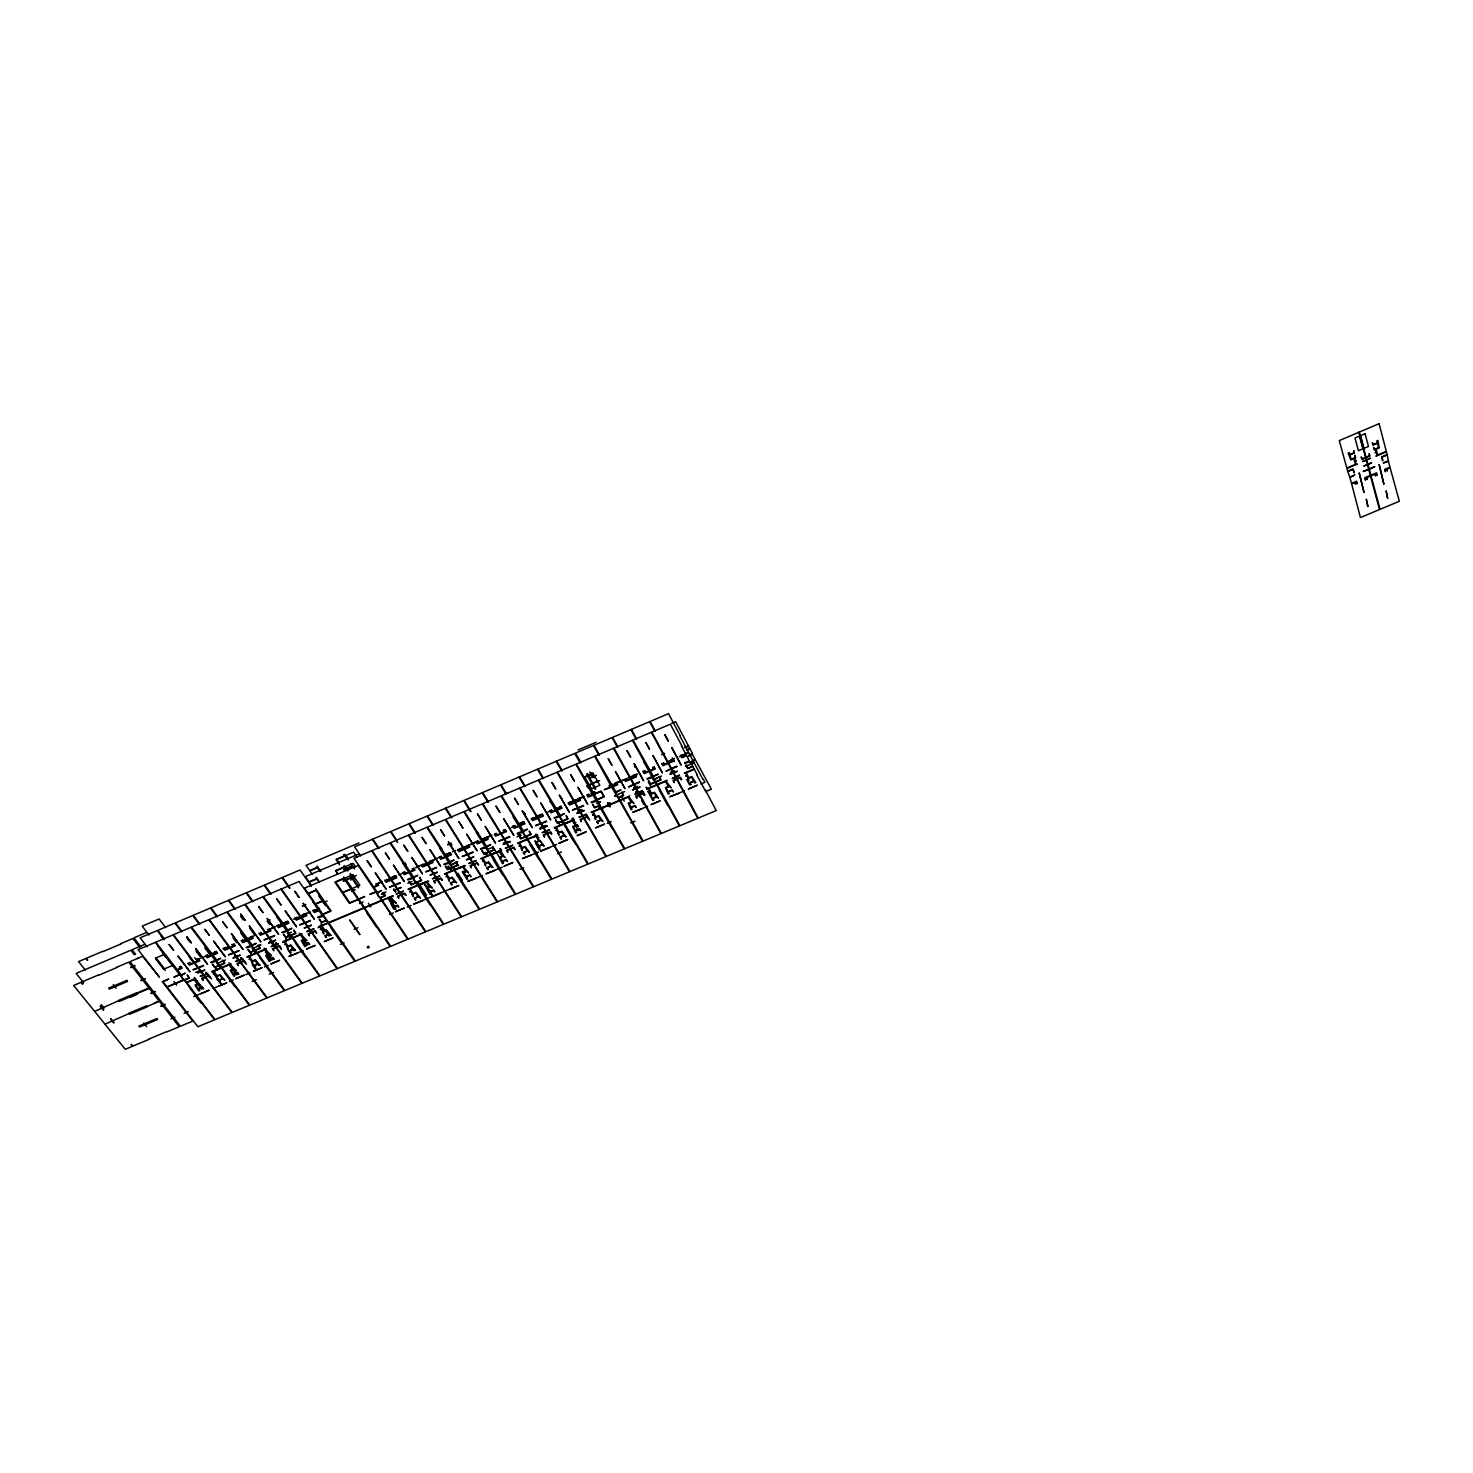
<?xml version="1.0" encoding="UTF-8"?>
<svg xmlns="http://www.w3.org/2000/svg" width="1473" height="1473" viewBox="0 0 1473 1473"><rect width="100%" height="100%" fill="white"/><g stroke="black" fill="none" stroke-linecap="round" stroke-linejoin="round"><path stroke-width="1.5" d="M154.665 1002.818L159.066 1000.94L149.307 988.42L137.118 993.539M146.324 932.575L133.933 937.841L140.819 946.771M102.76 951.319L86.244 958.315L87.644 960.065M120.749 943.677L132.865 938.522L139.493 947.102M102.981 951.595L120.97 943.954M578.042 749.96L595.994 742.337M358.952 842.943L306.071 865.351L309.698 870.58L317.505 867.266L317.1 866.032L320.893 871.556M144.593 944.414L132.073 949.717L135.516 954.154L134.301 954.67L130.858 950.232L76.136 973.414L83.722 982.841M358.768 854.009L305.334 876.638L308.98 881.885L316.861 878.552C313.565 873.029 323.839 888.44 316.75 878.976L309.183 882.18L311.521 885.549M504.263 794.315L508.167 792.658M671.614 723.409L675.665 721.696L688.37 745.743L684.374 747.419M343.651 869.604L351.808 866.161M343.853 869.899L352.01 866.455M98.212 975.052L81.475 982.141L82.893 983.909M116.477 967.338L128.759 962.145L148.957 987.978L136.768 993.097M98.452 975.347L116.698 967.614M137.32 958.555L138.536 958.039M130.637 967.227L134.669 965.515M130.968 967.669L135.019 965.975M316.032 890.447L308.409 893.669L315.48 903.833L323.066 900.629L315.774 889.802M586.972 776.676L591.078 774.945M343.191 880.891L351.421 877.411M356.374 875.459L352.563 877.061L350.206 873.581M343.393 881.185L351.605 877.705L358.455 887.832M596.362 775.314L590.139 777.947L587.856 773.951M350.666 879.97L354.735 878.258M150.89 993.152L154.904 991.458M160.87 1005.93L164.847 1004.236M597.983 780.929L592.698 783.157L587.34 773.767M169.966 961.961L155.438 942.352L138.131 949.68L159.397 977.133L142.605 956.29L129.992 961.63L180.442 1026.239L192.76 1021.102L162.288 981.699L168.659 979.029L163.006 981.791L166.946 986.873L183.996 979.711L179.743 974.739L173.869 977.207L179.522 974.463L163.963 954.541L156.028 957.892L164.46 968.866L172.378 965.533M302.425 905.821L305.721 904.44M440.574 847.767L446.429 856.218L449.394 854.966L448.749 853.198L450.793 854.377L450.149 852.609L451.493 854.727L446.761 856.715L449.891 861.65C462.08 857.489 443.41 862.11 452.837 867.026L457.422 865.093L455.894 861.908L458.655 866.014M447.755 844.508L451.106 843.09M477.326 832.263L483.089 840.77L486.053 839.518L485.427 837.732L487.453 838.929L486.826 837.143L488.152 839.279L483.402 841.286L486.477 846.257C498.703 842.077 479.995 846.68 489.349 851.67L493.971 849.737L492.461 846.533L494.541 849.866L489.552 851.965L494.615 859.367M599.548 780.653L592.883 783.47L595.773 788.534M270.148 919.815L267.11 921.104L269.522 924.455M302.628 906.116L305.684 904.827M447.81 844.839L450.922 843.532L451.916 845.097M661.487 754.692L664.691 753.347M442.084 849.24L427.409 827.126L445.269 819.559L463.737 848.927L460.441 850.308L459.41 848.687L459.171 850.842L457.643 849.442L458.987 851.578L464.069 849.424L467.18 854.377L462.099 856.513L467.438 854.782L469.721 858.409L466.425 859.79L469.905 858.704L472.06 862.128L468.764 863.509L472.299 862.515L473.441 864.32L470.034 865.756L471.342 867.855L470.716 865.848L473.625 864.633L497.119 901.955L479.738 909.209L453.04 867.321L457.993 865.24M551.473 803.098L549.981 801.367M684.724 747.768L688.591 746.148L689.861 748.56L686.51 749.978M327.135 901.034L323.379 902.618L318.757 895.915M351.679 890.815L353.851 889.895M351.587 891.11L355.122 889.618M140.8 980.245L144.833 978.551M686.934 750.18L690.027 748.873L692.347 753.237L689.198 755.318M141.132 980.687L145.164 978.993M271.934 927.824L275.212 926.443M280.551 924.197L286.793 921.564M301.947 915.175L306.881 913.094M378.69 882.843L382.004 881.443M389.535 878.276L395.85 875.606M416.288 867.008L419.621 865.59M433.099 859.919L441.569 856.365M450.204 852.72L445.177 854.819L449.67 853.438M452.377 851.799L455.728 850.381M461.215 848.08L464.621 846.644M470.973 843.974L477.768 841.101L478.78 842.593L481.745 841.341L476.35 832.668M486.458 837.437L481.413 839.555L488.741 836.977M486.955 837.216L492 835.099M522.878 822.081L517.796 824.217L523.394 822.376M535.712 816.686L539.155 815.232M568.909 802.693L575.814 799.784M578.779 798.532L583.971 796.359M591.096 793.339L594.503 791.903M608.957 785.809L612.565 784.299M615.622 783.01L622.563 780.082M627.995 777.799L631.42 776.345M633.648 775.406L637.072 773.969M674.192 758.319L668.355 762.738L651.821 732.063L670.362 724.219L681.907 745.946M685.055 753.753L688.554 752.28L679.624 735.45M204.655 956.677L196.167 959.752M209.608 954.596L215.353 952.166M223.031 948.943L228.794 946.513M244.757 939.792L254.406 935.723M268.878 929.61L275.083 926.996M280.073 924.897L287.824 921.638M293.624 919.189L299.442 916.74M302.223 915.562L310.545 912.063M315.535 909.964L319.549 908.27M378.451 883.45L382.115 881.904M386.92 879.878L394.764 876.582M398.686 874.925L404.578 872.439M415.699 867.763L419.915 865.977M422.88 864.743L436.671 858.925M460.975 848.687L478.799 841.175M511.205 827.513L515.182 825.837M531.735 818.859L537.737 816.337M547.735 812.139L551.731 810.445M558.175 807.72L554.364 808.824M568.357 803.429L584.413 796.672M591.336 793.744L595.055 792.179M609.38 786.159L623.318 780.285M628.216 778.204L637.257 774.411M667.103 761.817L674.358 758.761M679.237 756.717L688.775 752.703L693.912 762.388L690.119 763.99M687.873 756.386L692.513 754.434L695.201 759.516L692.015 760.841M118.448 1000.443L136.547 992.82M118.669 1000.719L94.659 1011.417L104.657 1023.772M203.348 965.404L198.321 967.522L194.786 962.863L199.831 960.746L198.303 958.72L198.855 960.525L196.83 959.346M210.768 962.292L215.224 960.414L211.707 955.738L207.122 957.671L205.612 955.646M238.81 950.49L233.747 952.608L230.267 947.912L235.33 945.776L233.839 943.751L234.354 945.556L232.366 944.377M246.249 947.36L250.723 945.463L247.28 940.75L242.658 942.683L241.185 940.658M274.42 935.502L269.338 937.638L265.913 932.888L271.014 930.752L269.541 928.708L270.038 930.531L268.049 929.334M281.895 932.354L286.406 930.457L283 925.707L278.379 927.659L276.906 925.615M310.195 920.441L305.095 922.595L301.726 917.808L306.844 915.654L305.39 913.61L305.868 915.433L303.898 914.236M317.708 917.292L322.237 915.377L318.886 910.59L314.228 912.542L312.792 910.48M399.993 882.658L394.838 884.831L391.597 879.952L396.771 877.779L395.39 875.68L395.814 877.54L393.862 876.325M407.579 879.455L412.164 877.54L408.96 872.642L404.246 874.631L402.866 872.532M436.339 867.358L431.166 869.53L427.98 864.633L433.172 862.442L431.81 860.324L432.215 862.202L430.3 860.969M443.981 864.154L448.565 862.202L445.417 857.286L440.685 859.275L439.341 857.157M472.87 851.983L467.659 854.174L464.547 849.221L469.758 847.03L468.414 844.894L468.801 846.791L466.886 845.539M480.529 848.761L485.151 846.828L482.058 841.856L477.307 843.845L475.982 841.727M509.548 836.554L504.318 838.745L501.262 833.755L506.491 831.545L505.184 829.409L505.552 831.306L503.656 830.054M517.244 833.313L521.884 831.361L518.864 826.353L514.095 828.36L512.788 826.206M546.409 821.032L541.162 823.241L538.161 818.215L543.408 816.005L542.138 813.832L542.469 815.766L540.591 814.495M554.143 817.791L558.801 815.821L555.837 810.776L551.031 812.801L549.76 810.629M583.437 805.455L578.153 807.683L575.225 802.601L580.509 800.391L579.239 798.2L579.552 800.134L577.692 798.863M591.207 802.177L595.884 800.207L592.975 795.125L588.169 797.151L586.898 794.978M639.3 781.942L633.998 784.188L631.144 779.051L636.465 776.805L635.25 774.614L635.526 776.566L633.685 775.258M647.126 778.646L651.839 776.658L649.022 771.521L644.18 773.564L642.965 771.355M676.77 766.181L671.43 768.427L668.632 763.253L673.99 761.007L672.793 758.779L673.051 760.749L671.228 759.442M684.632 762.867L689.364 760.878L686.602 755.686L681.723 757.748L680.544 755.52M203.642 965.791L198.616 967.908L201.193 971.333L204.508 969.934M211.044 962.679L215.942 961.372M239.086 950.877L234.041 952.994L236.582 956.437L239.915 955.056M246.525 947.747L251.441 946.439M274.696 935.889L269.633 938.025L272.137 941.505L275.469 940.087M282.172 932.74L287.088 931.433M310.472 920.828L305.371 922.982L307.839 926.48L311.19 925.062M317.984 917.679L322.918 916.353M400.251 883.045L395.095 885.218L397.452 888.79L400.859 887.372M407.855 879.86L412.808 878.534M436.597 867.763L431.423 869.935L433.743 873.526L437.15 872.108M444.238 864.541L449.21 863.215M473.109 852.388L467.917 854.579L470.2 858.207L473.606 856.77M480.787 849.166L485.777 847.822M509.805 836.959L504.576 839.15L509.106 846.552L512.53 845.115M517.502 833.718L522.51 832.374M546.649 821.455L541.401 823.665L543.592 827.347L547.054 825.893M554.382 818.196L559.409 816.852M583.676 805.878L578.392 808.088L580.546 811.807L584.026 810.334M591.446 802.601L596.491 801.257M639.54 782.366L634.219 784.593L636.318 788.35L639.798 786.877M647.365 779.07L652.429 777.707M676.991 766.604L671.651 768.851L673.695 772.625L677.212 771.152M684.853 763.29L689.935 761.928M119.239 1001.437L137.339 993.815M130.361 997.203L136.676 994.533M692.494 761.283L695.477 760.031L711.367 789.178L705.457 791.664M256.983 946.182L260.831 944.561M381.654 893.743L385.834 891.975M451.309 864.448L457.643 861.779M516.876 836.867L520.834 835.191M577.876 811.2L581.872 809.524M596.768 803.264L600.358 801.754M614.572 795.77L624.626 791.535M633.556 787.779L637.146 786.269M653.46 779.42L661.524 776.013M670.51 772.239L674.118 770.729M519.49 836.075L518.146 834.639M520.853 835.504L519.527 834.068M691.592 763.677L691.095 761.872M195.67 972.456L199.684 970.762L201.764 973.524M225.406 959.954L217.194 963.416L220.287 967.54L217.746 964.981M260.5 945.187L252.251 948.667L255.289 952.828M287.456 933.845L291.599 932.114M359.486 903.557L363.223 901.992M381.47 894.314L384.784 892.933M407.818 883.229L412.017 881.462M451.548 864.835L456.556 862.736M492.7 847.527L487.416 849.24M503.729 842.887L507.154 841.451M540.094 827.605L545.231 825.451M578.337 811.513L581.761 810.076M597.007 803.669L600.395 802.233M615.014 796.083L618.476 794.628M633.777 788.202L637.201 786.766M653.625 779.861L657.087 778.388M670.731 772.662L674.155 771.208M685.424 766.476L694.151 762.811L702.897 779.327M200.733 971.517L197.548 972.861L200.954 971.812M236.122 956.64L232.918 957.984L236.324 956.934M506.804 842.814L510.247 841.359M204.71 970.228L201.414 971.609L203.845 974.831L207.159 973.45M240.117 955.333L236.803 956.732L239.197 959.973L242.511 958.592M275.672 940.382L272.339 941.781L274.696 945.058L278.047 943.659M311.411 925.357L308.041 926.775L310.38 930.071L313.731 928.653M401.043 887.667L397.655 889.084L399.883 892.454L403.271 891.018M437.334 872.403L433.927 873.839L436.118 877.227L439.525 875.791M473.809 857.065L470.384 858.501L472.538 861.926L475.945 860.49M506.988 843.108L510.431 841.672M547.238 826.187L543.776 827.642L545.839 831.122L549.3 829.667M584.192 810.647L580.73 812.102L582.756 815.6L586.217 814.146M639.982 787.19L636.483 788.663L638.453 792.198L641.933 790.743M677.377 771.465L673.861 772.957L675.794 776.51L679.292 775.037M151.222 993.575L155.217 991.881M526.413 837.677L527.168 839.684M562.447 822.523L563.736 823.959M211.928 971.572L221.153 967.687L219.514 965.496L214.69 967.522L212.333 964.373M247.298 956.695L256.578 952.792L254.958 950.582L250.115 952.626L247.795 949.459M282.853 941.763L292.151 937.841L290.568 935.613L285.707 937.657L283.424 934.471M318.555 926.756L327.908 922.835L326.343 920.588L321.464 922.632L319.199 919.41M408.15 889.103L417.614 885.126L416.123 882.843L411.17 884.905L409.015 881.627M444.423 873.857L453.923 869.862L452.469 867.56L447.497 869.641L445.38 866.327M454.494 869.622L464.271 866.032M480.861 858.538L490.417 854.524L488.981 852.204L483.991 854.303L481.91 850.971M490.988 854.285L500.802 850.676M517.483 843.164L527.076 839.131M554.253 827.716L563.901 823.665M591.207 812.175L600.892 808.106L599.529 805.731L594.466 807.867L592.514 804.442M646.96 788.755L656.7 784.667L655.393 782.255L650.293 784.391L648.396 780.929M684.337 773.049L694.133 768.943L692.844 766.512L687.725 768.648L685.866 765.168M207.435 973.819L204.139 975.218L205.428 976.912L208.724 975.531L210.216 977.501M212.186 971.664L221.429 968.056L224.835 972.622M242.806 958.96L239.473 960.359L240.743 962.072L244.058 960.672L245.531 962.679M247.151 956.971L256.854 953.178L260.205 957.763M278.323 944.046L274.991 945.445L276.224 947.176L279.557 945.776L281.012 947.783M283.792 941.578L292.427 938.227L295.723 942.849M313.988 929.058L310.637 930.457L311.871 932.188L315.222 930.789L316.64 932.814M319.07 926.756L328.166 923.221L331.425 927.88M388.522 897.573L393.107 895.639M403.528 891.423L400.14 892.841L401.319 894.627L404.707 893.19L406.069 895.271M423.782 882.75L419.179 884.702L417.816 883.321L418.995 885.126L423.966 883.045L432.675 896.413M424.279 882.548L427.354 881.259M439.783 876.196L436.376 877.613L437.536 879.399L440.943 877.982L442.287 880.062M460.202 867.45L464.824 865.516M476.202 860.895L472.778 862.331L473.919 864.135L477.326 862.699L478.651 864.798M491.135 854.469L494.228 853.162M512.788 845.52L509.345 846.957L510.468 848.779L513.893 847.343L515.182 849.461M527.316 839.536L519.38 842.869L522.326 847.73L525.125 846.552L529.194 851.928M534.091 836.406L537.203 835.099M549.539 830.072L546.078 831.527L547.183 833.35L550.626 831.914L551.896 834.049M568.431 821.989L556.168 827.421L559.059 832.3L561.857 831.122L565.853 836.554M568.946 821.768L573.641 819.798L572.702 818.215M586.457 814.569L582.995 816.024L584.063 817.865L587.524 816.41M603.433 807.278L593.103 811.899L595.939 816.815L598.774 815.637L602.696 821.105M607.097 805.731L610.227 804.424L609.325 802.822M642.173 791.148L634.826 794.242L637.956 792.4L636.005 788.865L632.451 789.97L635.82 788.552L633.74 784.796L628.548 786.987L633.5 784.391L630.647 779.254L625.473 781.445L624.239 779.235L625.694 780.708L626.062 778.481L626.982 780.156L630.37 778.738L613.449 748.321L595.221 756.036L612.694 786.177L615.714 784.906L615.162 783.065L617.132 784.299L616.579 782.476L617.813 784.667L612.989 786.711L615.861 791.811C630.205 787.079 608.331 792.087 618.513 797.372L623.189 795.402L621.827 792.106L623.76 795.549L618.697 797.685L620.041 800.06L629.744 795.991L628.824 796.893L633.979 803.54L632.469 801.993L628.879 803.503L630.96 807.222L635.066 805.492L636.226 807.554L634.789 806.118L631.181 807.627L632.101 809.266L631.07 809.708L628.253 803.264L631.088 802.067L628.308 797.096L620.262 800.483L643.13 841.065L660.88 833.663L639.411 794.997L636.428 796.249L636.962 798.329L635.747 796.156L639.227 794.684L638.196 792.824M679.513 775.461L672.148 778.554L675.297 776.713L673.382 773.159L669.828 774.264L673.198 772.846L671.154 769.053L665.962 771.244L670.933 768.63L668.153 763.474L662.942 765.665L661.727 763.437L663.163 764.91L663.55 762.683L664.47 764.358L667.858 762.94L651.324 732.284L633.003 740.035L650.109 770.416L653.147 769.145L652.613 767.286L653.533 768.98L654.564 768.538L654.049 766.678L655.246 768.906L650.403 770.95L653.22 776.087C667.582 771.355 645.708 776.345 655.798 781.684L660.493 779.714L659.168 776.4L661.064 779.861L655.964 781.997L657.289 784.409L667.048 780.303L666.109 781.224L671.191 787.926L669.699 786.361L666.072 787.889L668.116 791.627L672.259 789.896L673.382 791.977L671.964 790.522L668.337 792.051L669.239 793.708L668.208 794.131L665.465 787.632L668.319 786.435L665.593 781.445L657.51 784.833L679.9 825.727L697.723 818.288L676.715 779.327L673.732 780.58L674.229 782.679L673.032 780.487L676.53 779.014L675.518 777.136M212.204 971.941L217.231 969.897L215.574 968.313L216.678 969.786M247.354 957.247L252.214 955.204L250.944 953.454M282.798 942.536L287.364 940.437L286.093 938.669M318.076 927.732L322.661 925.615L321.409 923.829M393.033 896.228L388.725 897.849L395.04 907.331M408.408 889.489L409.549 889.029L410.967 891.202L409.844 891.662M424.463 882.843L428.809 881.204M444.68 874.262L445.822 873.784L447.221 875.975L446.098 876.453M460.386 867.744L465.376 865.645M481.119 858.943L482.26 858.464L483.641 860.674L482.5 861.153M494.284 853.493L490.951 854.911L489.791 853.07M517.723 843.569L518.864 843.09L520.227 845.318L519.085 845.797M533.023 837.419L537.755 835.246M554.492 828.121L555.652 827.623L556.978 829.87L555.818 830.367M563.551 824.401L568.596 822.284M569.112 822.063L574.36 819.78L564.472 823.407L563.091 821.05L568.118 818.933L566.129 815.545L567.547 818.785L562.907 820.756C553.682 815.637 572.481 811.071 560.145 815.25L557.181 810.205L561.986 808.18L560.716 806.007L561.305 807.83L559.298 806.615L559.887 808.419L556.886 809.69L538.879 779.898L556.997 772.239L574.433 802.288L571.082 803.706L570.125 802.049L569.793 804.258L568.32 802.803L569.572 804.976L574.728 802.822L577.674 807.885L572.518 810.04L577.913 808.29L580.067 812.01L576.716 813.409L580.252 812.323L582.277 815.803L578.926 817.202L582.516 816.226L583.584 818.067L580.123 819.522L581.375 821.676L580.804 819.614L583.75 818.38L605.919 856.586L588.298 863.933L564.711 823.83L572.702 820.479L575.556 825.377L572.739 826.556L575.685 832.926L576.698 832.503L575.759 830.882L579.331 829.373L580.785 830.79L579.607 828.765L575.52 830.477L573.365 826.813L576.956 825.303L578.484 826.813L577.232 824.677L576.072 825.156M591.446 812.599L592.606 812.102L593.895 814.366L592.735 814.845M603.488 807.627L600.1 809.045L599.014 807.167L600.303 808.585M607.392 805.989L610.779 804.553L609.693 802.675M647.181 789.178L648.341 788.681L649.611 790.964L648.451 791.461M673.695 778.131L678.814 775.958M684.558 773.472L694.354 769.348L697.024 774.393M354.146 929.316L357.939 927.732M454.752 870.027L462.632 866.713L465.671 871.519L462.89 872.679M491.246 854.69L499.144 851.376L502.127 856.2L499.347 857.378L502.422 863.657L503.435 863.233L502.459 861.631L505.994 860.14L507.485 861.521L506.252 859.532L502.201 861.226L499.973 857.617L503.527 856.126L505.073 857.617L499.66 851.155M202.022 987.646L198.616 989.083L199.757 990.574L198.781 990.979L195.099 985.106L197.769 983.982L194.326 979.453L186.721 982.638L215.021 1019.611L231.832 1012.595L205.17 977.391L202.372 978.569L203.164 980.466L201.654 978.495L204.968 977.096L203.679 975.402L200.199 976.36L203.384 975.016L198.155 968.111L192.963 969.786L197.861 967.724L194.326 963.047L189.409 965.128L187.9 963.121L189.538 964.447L189.612 962.403L190.772 963.913L193.957 962.569L173.004 934.895L155.751 942.204L177.239 969.621L180.093 968.424L179.301 966.748L181.437 967.853L180.645 966.178L182.173 968.166L177.607 970.099L181.161 974.758C193 970.633 174.606 975.439 184.548 979.821L188.986 977.943L187.181 974.942L189.575 978.072L184.769 980.097L186.427 982.27L195.633 978.403L194.823 979.25L196.406 981.313L197.492 980.852L196.682 981.699L200.383 985.492M643.204 793.026L639.724 794.481L638.674 792.621M642.854 793.542L639.89 794.794L661.377 833.46L679.329 825.966L668.098 805.473M213.769 974.021L214.874 973.561L213.309 971.48M249.121 959.181L250.226 958.72L248.698 956.621M284.639 944.267L285.744 943.788L284.234 941.67M320.322 929.279L321.427 928.8L319.936 926.683M574.525 822.505L575.906 822.431L574.765 822.91M685.792 775.774L686.952 775.277L685.718 772.975M214.064 974.408L215.15 973.948L217.12 978.459M249.416 959.549L250.52 959.089L252.417 963.655M284.915 944.653L286.02 944.175L287.879 948.778M320.58 929.666L321.703 929.205L323.508 933.827M410.102 892.067L411.225 891.588L412.9 896.302M446.337 876.84L447.479 876.361L449.081 881.112M482.757 861.558L483.899 861.079L485.446 865.866M519.325 846.202L520.466 845.723L521.976 850.529M556.076 830.772L557.217 830.275L558.654 835.136M592.975 815.269L594.135 814.772L595.515 819.669M648.672 791.866L649.832 791.388L651.14 796.341M686.013 776.197L687.191 775.7L688.425 780.69M565.982 827.476L562.41 822.229M530.832 844.158L551.952 879.086L569.499 871.777L546.888 833.865L543.942 835.099L544.531 837.143L543.242 835.007L546.704 833.552L545.599 831.729L542.046 832.705L545.36 831.324L543.298 827.844L539.781 828.949L543.114 827.55L540.922 823.867L535.546 825.616L540.665 823.444L537.663 818.417L532.545 820.59L531.256 818.436L532.747 819.853L533.042 817.662L534.036 819.319L537.369 817.902L519.582 788.092L501.556 795.715L519.895 825.267L522.878 824.015L522.271 822.21L524.296 823.425L523.688 821.621L524.977 823.775L520.208 825.782L523.228 830.79C535.509 826.611 516.747 831.195 526.045 836.241L530.667 834.289L529.212 831.067L531.237 834.436L526.229 836.554L527.647 838.892L537.498 835.265M128.685 1013.314L146.729 1005.746M216.402 976.654L219.827 975.218L222.368 978.606L218.464 980.245L219.882 982.141M427.244 888.145L430.76 886.672L432.362 888.145L426.783 881.775M463.516 872.918L467.051 871.427L468.635 872.918L463.13 866.511M128.924 1013.608L104.988 1024.195L125.26 1049.292L132.423 1046.29L131.079 1044.615M147.282 1006.446L159.397 1001.364L179.209 1026.755L167.185 1031.781M129.477 1014.308L147.503 1006.74M541.18 842.464L537.94 838.376L538.842 837.493L537.682 837.971L536.356 835.743M429.564 891.699L433.578 890.005L434.848 891.994L433.32 890.613L429.821 892.086M465.799 876.49L469.832 874.796L471.084 876.785L469.574 875.422L466.057 876.895M219.238 980.429L222.644 978.993L224.761 980.079M533.649 848.632L537.222 854.543L527.886 839.297L535.841 835.964L538.768 840.825L535.969 842.004L538.731 847.932M542.58 844.802L539.026 846.294L539.983 847.896L538.971 848.319M161.183 1006.335L165.179 1004.66M224.485 979.711L219.9 974.684L217.212 975.807L213.788 971.278M259.764 964.907L255.252 959.844L252.546 960.985L249.176 956.4M295.208 950.048L290.752 944.948L288.045 946.089L284.731 941.468M330.817 935.116L326.417 929.979L323.692 931.12L320.433 926.462M420.173 897.646L415.92 892.399L413.158 893.559L410.046 888.808L417.872 885.512L420.983 890.263M456.335 882.474L452.156 877.19L449.394 878.35L446.319 873.563L454.181 870.267L457.238 875.054M466.425 878.239L467.051 878.479M492.682 867.229L488.557 861.908L485.777 863.068L482.776 858.262L490.675 854.929L493.658 859.753M658.284 797.795L654.454 792.253L651.618 793.45L648.875 788.46L656.94 785.072L659.665 790.08M695.551 782.163L691.794 776.584L688.941 777.781L686.252 772.754M260.04 965.294L257.941 964.189L254.516 965.625L255.621 967.135M295.484 950.435L293.403 949.312L289.96 950.766L291.046 952.295M331.094 935.502L329.013 934.379L325.551 935.834L326.638 937.38M420.431 898.033L418.387 896.891L414.889 898.346L415.92 899.929M430.834 893.669L429.84 894.093L426.599 887.906L429.38 886.746L426.268 881.996L418.442 885.273L443.87 924.16L461.178 916.942L437.26 879.897L434.351 881.13L435.014 883.119L433.67 881.038L437.058 879.602L435.898 877.816L432.381 878.792L435.64 877.411L433.467 874.041L429.987 875.109L433.265 873.728L430.945 870.138L425.642 871.869L430.687 869.733L427.52 864.817L422.456 866.953L421.094 864.854L422.641 866.234L422.861 864.099L423.893 865.701L427.188 864.32L408.371 835.191L390.584 842.722L409.954 871.574L412.9 870.34L412.237 868.573L414.3 869.751L413.618 867.984L414.999 870.101L410.286 872.09L413.49 876.969C425.623 872.808 406.971 877.466 416.491 882.309L421.057 880.375L419.474 877.227L421.628 880.523L416.675 882.603L418.185 884.886L427.907 881.296M456.593 882.861L454.568 881.701L451.051 883.192L452.064 884.776M492.921 867.634L490.914 866.455L487.379 867.947L488.392 869.549M529.433 852.333L527.444 851.136L523.891 852.628L524.867 854.248M566.092 836.959L564.122 835.762L560.55 837.253L561.508 838.874M602.936 821.511L600.966 820.295L597.394 821.805L598.333 823.444M658.523 798.2L656.571 796.985L652.962 798.495L653.883 800.152M695.772 782.568L694.74 783.01L693.857 781.353L690.229 782.863L691.113 784.538M540.628 850.915L549.447 847.601M193.736 996.54L209.203 990.187L200.917 993.667M213.125 988.42L226.805 982.804L218.52 986.284M229.549 981.534L233.323 979.95M245.788 974.721L250.005 972.953M264.404 966.932L268.196 965.331M303.217 950.656L288.892 956.419L297.472 953.197M389.443 914.512L393.254 912.929M407.229 907.073L411.077 905.453M458.803 885.457L413.6 904.146L422.291 900.887M482.555 875.496L467.77 881.443L476.516 878.166M502.422 867.174L485.961 873.82L494.725 870.525M538.492 852.057L522.399 858.556L531.201 855.242M556.665 844.434L540.812 851.21L535.067 841.267M607.207 823.26L611.129 821.621M647.697 806.283L632.654 812.341L641.565 808.99M684.429 790.891L669.755 796.783L678.703 793.413M700.927 783.986L704.923 782.31L703.265 779.162M572.684 839.684L562.502 821.29L557.475 823.407L555.468 820.019M252.141 981.386L256.302 979.655M269.246 974.242L273.462 972.475M340.429 944.451L344.203 942.867M519.895 869.328L523.744 867.726M557.512 853.585L561.397 851.965M630.775 822.91L634.955 821.161M170.942 1018.837L174.919 1017.18M184.143 1013.314L188.231 1011.601M149.086 1038.981L166.965 1031.505M149.307 1039.238L132.92 1046.088L131.557 1044.412M94.29 1010.975L73.65 985.455L80.978 982.362L82.396 984.111M101.214 1004.586L104.049 1008.121M100.661 1005.985L102.06 1007.716M102.41 1008.14L103.791 1009.87M110.991 1018.819L112.39 1020.531M112.721 1020.955L114.102 1022.667M100.164 1006.188L101.563 1007.919M101.913 1008.361L103.313 1010.091M110.512 1019.021L111.893 1020.734M112.224 1021.176L113.605 1022.87M85.305 970.044L78.529 961.593L85.765 958.518L87.146 960.267M113.255 984.682L116.091 988.254M143.746 1023.109L146.564 1026.663M147.134 946.863L140.156 937.822L157.316 930.549L164.037 939.369M155.494 957.726L165.252 970.376M173.906 981.607L176.613 985.124M155.512 958.592L163.706 969.234M157.906 946.034L166.283 956.971M189.409 987.499L200.07 1001.401M195.486 995.84L200.844 1002.855M200.438 1001.253L214.635 1019.795L197.879 1026.773L167.204 987.149L184.199 979.987L189.796 987.333M148.92 934.968L142.181 926.167L159.102 918.968L165.731 927.714M162.398 952.571L165.086 956.106M194.178 977.428L197.934 982.381M164.553 939.166L157.832 930.328L174.956 923.055L181.474 931.728M161.146 936.165L163.926 939.792M194.215 979.582L201.746 989.469M206.128 972.29L207.214 973.745M194.675 957.634L197.492 961.096L194.418 962.385L173.483 934.692L190.919 927.309L205.612 946.918M205.76 972.438L207.067 974.169M209.737 977.704L208.448 976.01L205.631 977.188L232.292 1012.411L249.305 1005.322L235.33 986.634M189.078 956.75L192.503 961.298M212.72 971.996L220.361 981.939M181.971 931.525L175.453 922.853L192.779 915.506L199.389 924.4M187.2 938.448L189.796 941.928M196.535 950.877L200.273 955.83M212.407 971.941L222 984.7M196.038 951.079L199.794 956.051M216.715 978.901L221.521 984.903M207.896 974.021L211.596 978.919M206.975 955.075L208.116 956.621L205.981 955.498M212.701 964.207L214.837 967.08L219.293 965.202L216.31 961.206M205.244 947.084L211.357 955.24L208.485 956.456L207.343 954.927M224.467 972.769L234.962 986.781M205.52 947.82L210.068 953.896M205.042 948.023L209.589 954.099M229.07 962.771L237.724 974.39M199.886 924.197L193.276 915.304L210.473 907.994L216.899 916.722M229.107 964.925L236.527 974.887M234.815 955.995L236.858 958.757M231.869 944.58L233.01 946.126L229.917 947.434L209.295 919.52L226.824 912.1L241.277 931.875M242.842 959.328L246.47 964.263M241.075 957.597L242.161 959.07M245.052 962.882L243.782 961.169L240.964 962.366L267.202 997.847L284.289 990.721L270.535 971.904M240.725 957.745L242.014 959.494M252.914 963.452L251.717 961.832L255.16 960.378L257.665 963.802L253.743 965.459L255.142 967.356M217.396 916.519L210.97 907.773L228.389 900.39L234.907 909.357M232.973 937.693L236.656 942.683M252.527 963.894L256.818 970.099M252.27 964.797L256.32 970.302M242.916 939.94L244.039 941.486L246.93 940.271L240.909 932.022M242.529 940.087L243.671 941.634L241.554 940.511M248.164 949.293L250.281 952.184L254.755 950.306L251.809 946.274M250.576 953.602L251.662 955.075M255.234 960.599L258.861 965.533M259.837 957.929L270.167 972.051M240.762 932.961L245.236 939.093M264.127 948.041L272.652 959.733M235.404 909.154L228.886 900.187L246.157 892.859L252.491 901.66M240.615 916.316L243.211 919.907M265.361 951.889L271.455 960.249M249.766 928.266L254.719 935.079M270.424 941.008L273.444 945.206L269.946 941.21M267.552 929.555L268.675 931.102L265.563 932.409L245.273 904.293L262.875 896.818L277.108 916.758M281.509 949.569L279.133 946.255L276.445 947.452L302.278 983.228L319.438 976.065L305.905 957.1M276.188 942.849L277.255 944.322M275.838 942.996L277.108 944.745M288.377 948.557L287.198 946.936L290.66 945.482L293.127 948.925L289.187 950.582L290.549 952.497M252.988 901.439L246.654 892.638L264.146 885.218L270.553 894.258M287.566 949.183L291.783 955.443M288.45 935.245L290.457 938.062L287.99 935.447M278.636 924.878L279.76 926.443L282.65 925.21L276.74 916.906M278.268 925.026L279.391 926.591L277.274 925.449M283.792 934.305L285.872 937.215L290.365 935.337L287.474 931.267M285.744 938.835L286.812 940.308M291.507 947.526L293.882 950.858M295.355 943.015L305.519 957.247M299.35 933.238L307.728 945.022M271.069 894.037L264.643 885.015L282.006 877.65L289.481 888.293M302.941 940.474L306.531 945.537M303.401 914.438L304.506 916.003L301.394 917.329L281.417 888.974L299.111 881.48L313.105 901.568M316.161 933.035L314.927 931.286L312.073 932.483L337.501 968.534L354.735 961.353L341.423 942.223M321.059 923.976L322.108 925.486M322.035 926.057L329.068 936.11M324.005 933.606L322.845 931.967L326.325 930.513L328.755 933.992L324.778 935.65L326.141 937.583M289.978 888.072L282.503 877.429L300.069 869.972L311.411 886.359M312.718 901.734L318.555 910.093L315.645 911.327L314.541 909.743M331.057 928.027L341.055 942.37M314.172 909.909L315.259 911.474L313.178 910.332M319.586 919.262L321.63 922.19L326.141 920.294L323.287 916.206M323.581 902.912L325.551 905.748M312.202 874.226L309.882 870.874L317.395 867.689L319.715 871.059M377.051 927.309L390.161 946.587L355.435 961.059L328.81 922.963L364.07 908.141L367.256 912.837M366.832 913.002L376.665 927.474M347.812 870.893L344.203 865.572L343.946 867.081L335.457 870.69L337.74 874.041L336.267 870.709L344.516 867.229L346.818 870.617M350.206 874.446L358.639 886.875M339.066 862.847L336.783 859.459L344.977 855.997L347.241 859.385M348.346 859.827L344.664 854.358L343.669 854.763L344.406 855.868L335.973 859.44L339.545 864.706M350.813 863.491L354.514 868.96M347.849 870.101L345.492 866.621L353.17 863.381L355.509 866.861M368.397 903.28L370.828 906.889M348.291 858.888L345.952 855.408L353.557 852.186L357.055 857.396M389.038 897.904L395.832 908.105M360.646 855.85L354.625 846.828L390.455 831.619L397.563 842.519M388.209 898.07L395.814 909.43M388.099 898.309L394.911 908.491M391.726 896.505L382.023 900.077L380.494 897.812L385.41 895.75L383.238 892.472L384.84 895.602L380.292 897.517C370.717 892.748 389.332 888.072 377.235 892.233L373.976 887.372L378.671 885.402L377.272 883.303L377.953 885.052L375.891 883.892L376.572 885.641L373.645 886.875L353.943 858.243L371.638 850.75L390.805 879.657L387.528 881.038L386.46 879.436L386.257 881.554L384.692 880.173L386.092 882.272L391.118 880.154L394.359 885.015L389.332 887.133L394.617 885.42L396.992 888.992L393.714 890.355L397.176 889.287L399.404 892.638L396.145 894.019L399.68 893.043L400.859 894.811L397.471 896.247L398.833 898.309L398.17 896.321L401.043 895.105L425.402 931.875L408.168 939.056L382.28 900.463L390.087 897.204L393.236 901.918L390.492 903.078L393.788 909.209L394.782 908.786L393.751 907.221L397.231 905.748L398.778 907.11L397.471 905.159L393.475 906.834L391.118 903.299L394.635 901.826L396.237 903.299L390.584 896.983M393.991 889.048L395.887 891.92M393.494 889.25L395.408 892.122M393.365 876.527L394.414 878.129L391.266 879.455L372.117 850.547L390.014 842.961L403.418 863.454M405.572 895.474L404.394 893.706L401.521 894.921L425.881 931.673L443.318 924.4L430.558 904.901M413.397 896.1L412.293 894.424L415.809 892.951L418.129 896.486L414.134 898.162L415.423 900.132M372.872 839.094L378.966 848.338M372.356 839.315L378.451 848.558M404.633 871.777L405.683 873.379L408.629 872.145L403.05 863.601M404.265 871.942L405.314 873.544L403.252 872.366M409.402 881.462L411.354 884.463L415.92 882.548L413.195 878.368M419.823 884.978L426.544 895.234M404.946 862.939L405.959 864.485L404.394 862.791M420.597 890.429L430.19 905.066M396.881 840.494L390.971 831.416L426.967 816.134L432.786 825.285M427.023 886.304L433.172 896.192M423.837 883.284L430.539 893.559M431.773 896.91L440.298 893.338M449.891 889.324L458.434 885.733M429.785 861.171L430.834 862.791L427.667 864.117L408.85 834.988L426.839 827.366L440.004 848.025M441.771 880.283L440.63 878.497L437.72 879.712L461.657 916.74L479.167 909.449L466.646 889.802M449.596 880.909L448.51 879.215L452.027 877.742L454.328 881.314L450.296 882.99L451.567 884.978M409.291 823.646L415.276 832.963M408.794 823.849L414.778 833.166M448.436 866.142L451.217 870.506L447.958 866.363M441.108 856.402L442.139 858.023L445.104 856.77L439.617 848.172M440.74 856.568L441.771 858.188L439.727 856.991M445.767 866.179L447.682 869.18L452.266 867.266L449.596 863.049M457.919 873.342L462.301 880.228M454.089 868.076L455.065 869.604M456.869 875.201L466.26 889.95M462.89 871.243L467.272 878.147M433.283 825.064L427.483 815.913L463.645 800.576L470.495 811.641M462.835 871.593L467.714 879.289M462.319 871.795L467.217 879.491M466.389 845.76L467.401 847.38L464.216 848.724L445.748 819.356L463.811 811.697L476.736 832.521M478.154 865.001L477.013 863.215L474.103 864.43L497.598 901.752L515.2 894.424L502.901 874.612M485.943 865.645L484.893 863.951L488.428 862.46L490.675 866.069L486.624 867.763L487.876 869.751M445.877 808.125L451.769 817.515M445.38 808.327L451.254 817.718M484.948 852.628L486.771 855.555M477.381 841.12L478.394 842.759L476.35 841.562M482.297 850.805L484.175 853.843L488.778 851.91L486.164 847.675M491.779 854.745L515.753 894.185L533.226 886.893L510.174 849.277L507.246 850.51L507.854 852.536L506.546 850.418L509.989 848.982L508.866 847.159L505.313 848.153L508.627 846.754L506.509 843.311L503.011 844.397L506.325 843.016L504.097 839.352L498.739 841.101L503.84 838.947L500.783 833.957L495.683 836.112L494.357 833.976L495.867 835.394L496.143 833.221L497.156 834.86L500.47 833.46L482.334 803.853L464.4 811.457L478.394 833.939L476.865 832.227M493.289 859.919L502.514 874.778M485.446 852.425L487.268 855.353M471.01 811.42L464.161 800.355L482.131 792.732L487.913 802.196M493.216 847.325L496.291 852.296L500.93 850.344L499.973 848.779M503.232 863.068L496.456 852.591L501.483 850.473L500.341 848.632M500.838 850.934L503.232 855.077M503.14 830.275L504.153 831.914L500.949 833.258L482.831 803.65L500.967 795.972L514.85 818.565L513.341 816.834M514.685 849.663L513.58 847.859L510.652 849.074L533.705 886.709L551.381 879.326L539.321 859.385M524.351 854.45L523.136 852.444L527.187 850.75L524.996 847.122L521.424 848.614L522.473 850.326M488.428 801.975L482.647 792.511L500.489 784.943L506.086 794.242M518.514 834.491L520.853 838.432L525.474 836.48L522.897 832.208M513.156 826.04L515.182 827.255L514.187 825.616M518.606 835.522L520.65 838.892L525.658 836.793L530.262 844.397M513.267 817.11L518.551 825.837L515.568 827.09L514.574 825.451M529.875 844.563L538.934 859.532M535.122 840.917L539.357 847.914M506.602 794.021L501.004 784.722L537.498 769.237L543.003 778.609M535.73 843.44L539.265 849.295M524.001 812.323L525.143 814.219L523.799 812.783M536.135 834.178L538.418 837.953M535.675 834.362L537.94 838.155M519.582 776.842L525.253 786.379M519.067 777.063L524.738 786.6M540.075 814.716L541.051 816.355L537.848 817.699L520.061 787.871L538.308 780.156L550.736 801.294M551.381 834.252L550.294 832.429L547.367 833.663L569.977 871.574L587.727 864.172L575.888 844.066M559.169 834.915L558.138 833.202L561.729 831.693L563.883 835.357L559.795 837.069L560.992 839.094M551.565 809.874L552.541 811.513L555.524 810.26L550.35 801.459M551.178 810.04L552.154 811.678L550.147 810.463M558.101 821.879L559.85 824.843M555.855 819.853L557.678 822.947L562.318 820.995L559.795 816.686M566.626 829.133L575.52 844.213M560.495 797.298L561.802 798.753L560.697 796.838M573.2 820.258L576.606 825.709M572.224 819.006L576.661 826.629M571.745 819.209L578.41 830.625M543.519 778.388L538.032 769.016L574.691 753.458L580.086 762.904M573.089 818.049L574.175 819.927M577.674 809.045L579.773 812.673M556.684 761.099L562.244 770.71M556.186 761.32L561.729 770.931M586.604 814.735L589.716 820.111M577.177 799.066L578.134 800.741L574.912 802.085L557.494 772.018L575.814 764.266L588.003 785.569M588.261 818.767L587.193 816.926L584.247 818.178L606.397 856.384L624.239 848.945L612.639 828.673M596.031 819.448L595.037 817.718L598.627 816.208L600.745 819.89L596.639 821.621L597.817 823.646M588.721 794.205L589.66 795.88L592.68 794.61L587.598 785.735M588.335 794.37L589.274 796.046L587.285 794.812M592.901 804.276L594.687 807.388L599.345 805.418L596.878 801.091M588.979 785.146L594.061 794.021L601.168 791.038L604.427 796.746L597.228 799.784L601.407 807.904L619.489 800.318L611.571 787.042L604.28 789.731L611.387 786.729L594.687 756.257L576.422 764.008L588.611 785.312M601.113 808.53L603.948 813.464M600.929 808.88L612.271 828.839M588.279 787.595L587.359 785.974L592.091 783.967L595.184 789.381M587.893 787.742L586.806 785.827L591.925 783.673L586.549 774.227M607.502 803.061L609.656 806.836M580.914 762.48L575.556 753.09L593.453 745.485L598.885 755.189M591.465 772.754L594.337 777.818M607.999 802.859L610.153 806.633M589.771 771.962L592.956 777.541M599.419 754.968L593.969 745.283L612.068 737.605L617.334 747.124M622.232 797.519L624.257 801.128M637.643 793.45L639.632 797.04M641.639 800.612L643.627 804.203M637.017 793.155L635.747 791.719L636.815 793.616L641.915 791.48L644.124 795.475M642.744 791.314L644.732 794.904M617.85 746.903L612.584 737.384L649.593 721.678L654.767 731.271M642.431 791.259L644.64 795.254M633.169 775.479L634.09 777.155L630.849 778.536L613.965 748.1L632.414 740.293L644.217 761.854M651.655 796.12L650.679 794.352L654.288 792.842L656.35 796.562L652.226 798.292L653.368 800.355M634.605 765.665L635.673 767.599L634.384 766.126M646.481 787.208L647.531 789.105M646.113 787.355L646.997 788.976M647.862 791.369L652.815 800.355M644.787 770.582L645.708 772.275L648.746 770.987L643.83 762.02M644.382 770.747L645.321 772.441L644.272 772.865L643.351 771.189M648.783 780.764L650.514 783.912L655.209 781.942L652.815 777.56M648.415 782.053L650.9 786.582M659.278 790.228L667.711 805.621M631.42 729.393L636.759 739.151M630.904 729.614L636.226 739.372M655.282 731.031L650.127 721.457L668.539 713.65L679.992 735.285M681.189 779.751L680.176 777.873L677.193 779.125L698.22 818.086L716.265 810.573L705.272 789.896M676.015 776.934L677.028 778.812L680.526 777.339L681.704 779.53M686.694 779.493L689.603 784.906M672.222 757.895L674.211 761.633M680.931 755.354L681.833 757.048L682.883 756.606L681.981 754.913M688.941 780.469L687.983 778.701L691.629 777.173L693.636 780.929L689.493 782.66L690.598 784.741M690.321 761.762L692.678 766.199L687.946 768.169L686.252 765.003M681.52 746.111L686.326 755.152L683.269 756.441L682.367 754.747M696.637 774.559L704.886 790.062M1358.787 432.307L1339.27 440.593L1346.801 468.027L1355.455 464.363L1353.908 458.619L1350.833 459.926L1348.163 453.021L1349.286 452.542L1349.82 454.476L1353.724 452.819L1353.761 450.664L1354.405 453.058L1349.949 454.954L1351.128 459.263L1355.031 457.624L1355.031 455.341L1355.712 457.864L1354.46 458.398L1355.178 461.031L1356.43 460.497L1355.307 461.509L1356.025 464.124L1357.406 464.087L1346.93 468.488L1347.685 471.231L1353.135 468.948L1354.221 472.87L1352.822 469.482L1347.777 471.599L1349.765 477.105L1354.792 474.987L1349.894 477.583L1351.496 483.365L1356.651 481.192L1357.333 483.678L1356.394 481.966L1355.289 482.426L1355.804 484.322L1354.884 482.61L1351.643 483.954L1360.426 517.557L1379.52 509.566L1370.516 476.018L1366.907 477.547L1367.423 479.425L1365.526 478.117L1365.489 480.253L1364.808 477.768L1370.35 475.429L1368.804 469.629L1363.114 471.489L1368.675 469.151L1367.515 464.86L1363.814 466.02L1367.423 464.511L1366.336 460.441L1362.58 461.491L1366.207 459.963L1365.618 457.808L1361.862 459.392L1361.181 456.888L1362.322 458.803L1365.526 457.459L1358.787 432.307M1379.096 423.708L1359.321 432.086L1366.06 457.238L1369.264 455.875L1369.246 453.481L1369.908 456.004L1366.152 457.587L1366.723 459.742L1370.498 458.158L1366.852 460.22L1367.938 464.29L1371.694 462.706L1368.049 464.639L1369.19 468.93L1374.88 466.518L1369.319 469.408L1370.884 475.208L1376.555 472.815L1377.218 475.319L1376.021 473.698L1375.561 476L1374.493 474.343L1371.032 475.797L1380.035 509.345L1399.35 501.262L1390.125 467.77L1386.903 469.132L1387.4 471.029L1386.48 469.316L1385.375 469.777L1385.449 471.857L1384.804 469.353L1389.978 467.18L1388.45 461.344L1383.276 463.001L1388.321 460.865L1387.253 454.954L1382.19 457.09L1382.724 460.865L1381.674 456.906L1387.161 454.605L1386.424 451.843L1375.929 456.262L1377.052 455.249L1376.353 452.616L1374.972 452.671L1376.224 452.137L1375.524 449.486L1374.272 450.02L1373.609 447.497L1374.714 449.302L1378.618 447.663L1377.476 443.318L1373.002 445.214L1372.357 442.802L1373.425 444.496L1377.347 442.839L1376.832 440.906L1377.955 440.427L1379.17 447.958L1376.095 449.265L1377.605 455.028L1386.314 451.364L1379.096 423.708M208.816 919.723L191.49 927.069L212.646 954.707L215.518 953.491L214.745 951.797L216.881 952.921L216.108 951.227L217.599 953.252L213.014 955.185L216.513 959.88C228.407 955.738 209.958 960.525 219.845 964.981L224.301 963.103L222.533 960.083L224.872 963.232L220.066 965.257L221.705 967.448L230.948 963.563L230.119 964.41L236.085 970.504L234.41 969.087L230.985 970.541L233.507 973.948L237.429 972.29L238.829 974.187L237.227 972.88L233.802 974.316L234.925 975.826L233.949 976.231L230.322 970.302L233.029 969.179L229.622 964.612L221.981 967.835L249.858 1005.083L266.742 998.05L240.486 962.55L237.669 963.747L238.442 965.662L236.969 963.655L240.283 962.274L239.013 960.562L235.533 961.519L238.736 960.175L233.581 953.197L228.37 954.891L233.286 952.81L229.806 948.115L224.872 950.177L223.38 948.17L225.019 949.496L225.111 947.434L226.253 948.98L229.457 947.618L208.816 919.723M244.794 904.496L227.376 911.861L248.219 939.719L251.11 938.504L250.355 936.791L252.472 937.933L251.717 936.22L253.19 938.264L248.569 940.197L252.03 944.93C263.962 940.787 245.494 945.556 255.308 950.067L259.782 948.189L258.033 945.15L260.353 948.317L255.51 950.361L257.131 952.571L266.41 948.667L265.582 949.514L271.474 955.646L269.817 954.228L266.374 955.682L268.859 959.107L272.8 957.468L274.181 959.365L272.579 958.039L269.136 959.494L270.24 961.004L269.264 961.427L265.711 955.461L268.417 954.32L265.085 949.717L257.407 952.939L284.841 990.5L301.799 983.43L275.967 947.655L273.131 948.851L273.886 950.766L272.431 948.759L275.764 947.36L274.512 945.629L271.032 946.605L274.236 945.261L271.879 941.984L268.454 943.051L271.676 941.689L269.154 938.227L263.925 939.921L268.878 937.841L265.453 933.09L260.5 935.189L259.027 933.146L260.647 934.49L260.758 932.409L261.881 933.974L265.103 932.612L244.794 904.496M280.938 889.176L263.446 896.578L283.958 924.657L286.867 923.442L286.13 921.73L288.229 922.871L287.493 921.141L288.947 923.203L284.307 925.154L287.714 929.905C299.682 925.781 281.177 930.513 290.918 935.097L295.41 933.201L293.716 930.144L295.999 933.348L291.12 935.392L292.722 937.62L302.039 933.698L301.21 934.545L307.028 940.731L305.371 939.295L301.91 940.75L304.377 944.211L308.317 942.554L309.68 944.469L308.096 943.143L304.653 944.598L305.74 946.126L304.745 946.55L301.265 940.529L303.99 939.387L300.713 934.766L292.98 937.988L319.991 975.844L337.022 968.737L311.613 932.685L308.759 933.882L309.496 935.834L308.06 933.79L311.411 932.391L310.177 930.66L306.679 931.617L309.901 930.273L307.581 926.977L304.156 928.027L307.378 926.683L304.911 923.184L299.663 924.878L304.635 922.798L301.265 918.01L296.276 920.109L294.839 918.047L296.441 919.41L296.57 917.329L297.675 918.876L300.915 917.513L280.938 889.176M1359.487 436.118L1354.976 438.033L1358.401 450.72L1362.893 448.805L1359.487 436.118M1365.084 433.743L1360.555 435.658L1363.961 448.363L1368.472 446.466L1365.084 433.743M169.156 944.488L173.575 950.269L169.156 944.488M186.942 936.957L191.324 942.775L186.942 936.957M204.857 929.371L209.203 935.226L204.857 929.371M222.736 921.822L227.045 927.677L222.736 921.822M240.725 914.199L245.015 920.091L240.725 914.199M258.677 906.613L262.931 912.524L258.677 906.613M276.758 898.953L280.975 904.901L276.758 898.953M294.803 891.331L298.964 897.278L294.803 891.331M367.182 860.692L371.233 866.75L367.182 860.692M385.429 852.977L389.424 859.054L385.429 852.977M403.805 845.207L407.763 851.302L403.805 845.207M422.125 837.456L426.065 843.569L422.125 837.456M440.593 829.63L444.478 835.78L440.593 829.63M459.005 821.842L462.853 828.029L459.005 821.842M477.547 813.998L481.358 820.203L477.547 813.998M496.033 806.173L499.826 812.396L496.033 806.173M514.666 798.292L518.422 804.534L514.666 798.292M533.244 790.43L536.964 796.709L533.244 790.43M551.97 782.513L555.652 788.81L551.97 782.513M570.64 774.614L574.286 780.929L570.64 774.614M608.257 758.705L611.811 765.076L608.257 758.705M627.056 750.751L630.591 757.14L627.056 750.751M645.984 742.742L649.483 749.149L645.984 742.742M664.875 734.751L668.337 741.195L664.875 734.751M358.197 865.443L304.524 888.127L308.207 893.393L316.143 890.042L315.719 888.808L331.112 911.032L322.937 914.475L328.534 922.577L363.813 907.755L358.252 899.598L349.359 903.354L334.868 882.124L343.448 878.497L343.688 876.969L358.712 899.046L364.715 896.505L358.915 899.34L364.457 907.497L381.562 900.298L376.075 892.122L369.852 894.35L375.873 891.828L358.197 865.443M352.728 874.778L344.995 878.055L352.121 888.514L359.817 885.273L352.728 874.778M592.993 773.233L584.615 776.787L591.483 788.81L599.842 785.275L592.993 773.233M344.001 878.626L335.697 882.143L342.675 892.362L350.961 888.863L344.001 878.626M178.067 956.18L189.814 971.609L178.067 956.18M195.78 948.704L207.454 964.189L195.78 948.704M213.64 941.173L225.203 956.714L213.64 941.173M231.427 933.643L242.916 949.256L231.427 933.643M249.36 926.075L260.758 941.763L249.36 926.075M267.239 918.544L278.544 934.269L267.239 918.544M285.246 910.94L296.46 926.738L285.246 910.94M303.217 903.354L314.338 919.207L303.217 903.354M375.339 872.9L386.073 889.011L375.339 872.9M393.512 865.24L404.154 881.406L393.512 865.24M411.796 857.507L422.364 873.747L411.796 857.507M430.061 849.811L440.519 866.106L430.061 849.811M448.436 842.04L458.803 858.409L448.436 842.04M466.775 834.307L477.049 850.731L466.775 834.307M485.261 826.5L495.425 842.998L485.261 826.5M503.674 818.73L513.746 835.283L503.674 818.73M522.234 810.905L532.213 827.531L522.234 810.905M540.738 803.08L550.626 819.78L540.738 803.08M559.39 795.217L569.167 811.973L559.39 795.217M577.987 787.374L587.672 804.184L577.987 787.374M615.438 771.557L624.939 788.515L615.438 771.557M634.182 763.658L643.554 780.672L634.182 763.658M653.036 755.686L662.316 772.773L653.036 755.686M671.854 747.75L681.023 764.91L671.854 747.75M126.788 980.429L108.597 988.088L109.407 989.101L127.58 981.441L126.788 980.429M323.268 900.924L315.738 904.091L322.716 914.181L330.265 911.014L323.268 900.924M351.163 889.158L342.878 892.656L349.801 902.783L358.068 899.303L351.163 889.158M600.966 791.517L594.245 794.334L597.154 799.434L603.856 796.598L600.966 791.517M1359.229 473.128L1363.998 492.369L1359.229 473.128M1379.188 464.713L1383.847 484.028L1379.188 464.713M381.82 900.684L364.604 907.92L390.713 946.347L407.671 939.258L381.82 900.684M619.71 800.741L601.647 808.327L624.773 848.724L642.559 841.304L619.71 800.741M349.874 920.128L359.78 934.545L349.874 920.128M199.168 983.89L195.743 985.327L198.321 988.696L202.224 987.057L203.642 988.935L199.168 983.89M540.149 840.752L536.595 842.243L538.768 845.889L542.837 844.176L544.053 846.202L540.149 840.752M1366.355 499.365L1367.846 506.528L1366.355 499.365M1386.167 491.061L1387.621 498.242L1386.167 491.061M244.15 975.163L235.846 978.661L244.15 975.163M261.844 967.761L253.522 971.241L261.844 967.761M279.483 960.359L271.142 963.858L279.483 960.359M314.983 945.482L306.605 948.999L314.983 945.482M332.843 938.006L324.428 941.523L332.843 938.006M404.044 908.16L395.574 911.713L404.044 908.16M512.714 862.607L504.116 866.216L512.714 862.607M567.657 839.592L559.004 843.219L567.657 839.592M585.996 831.895L577.306 835.541L585.996 831.895M604.464 824.162L595.755 827.808L604.464 824.162M659.996 800.889L651.232 804.553L659.996 800.889M697.226 785.275L688.425 788.976L697.226 785.275M156.801 1018.543L138.83 1026.055L139.622 1027.031L157.574 1019.519L156.801 1018.543M368.489 946.439L367.182 946.992L367.882 948.004L369.189 947.452L368.489 946.439"/></g></svg>
